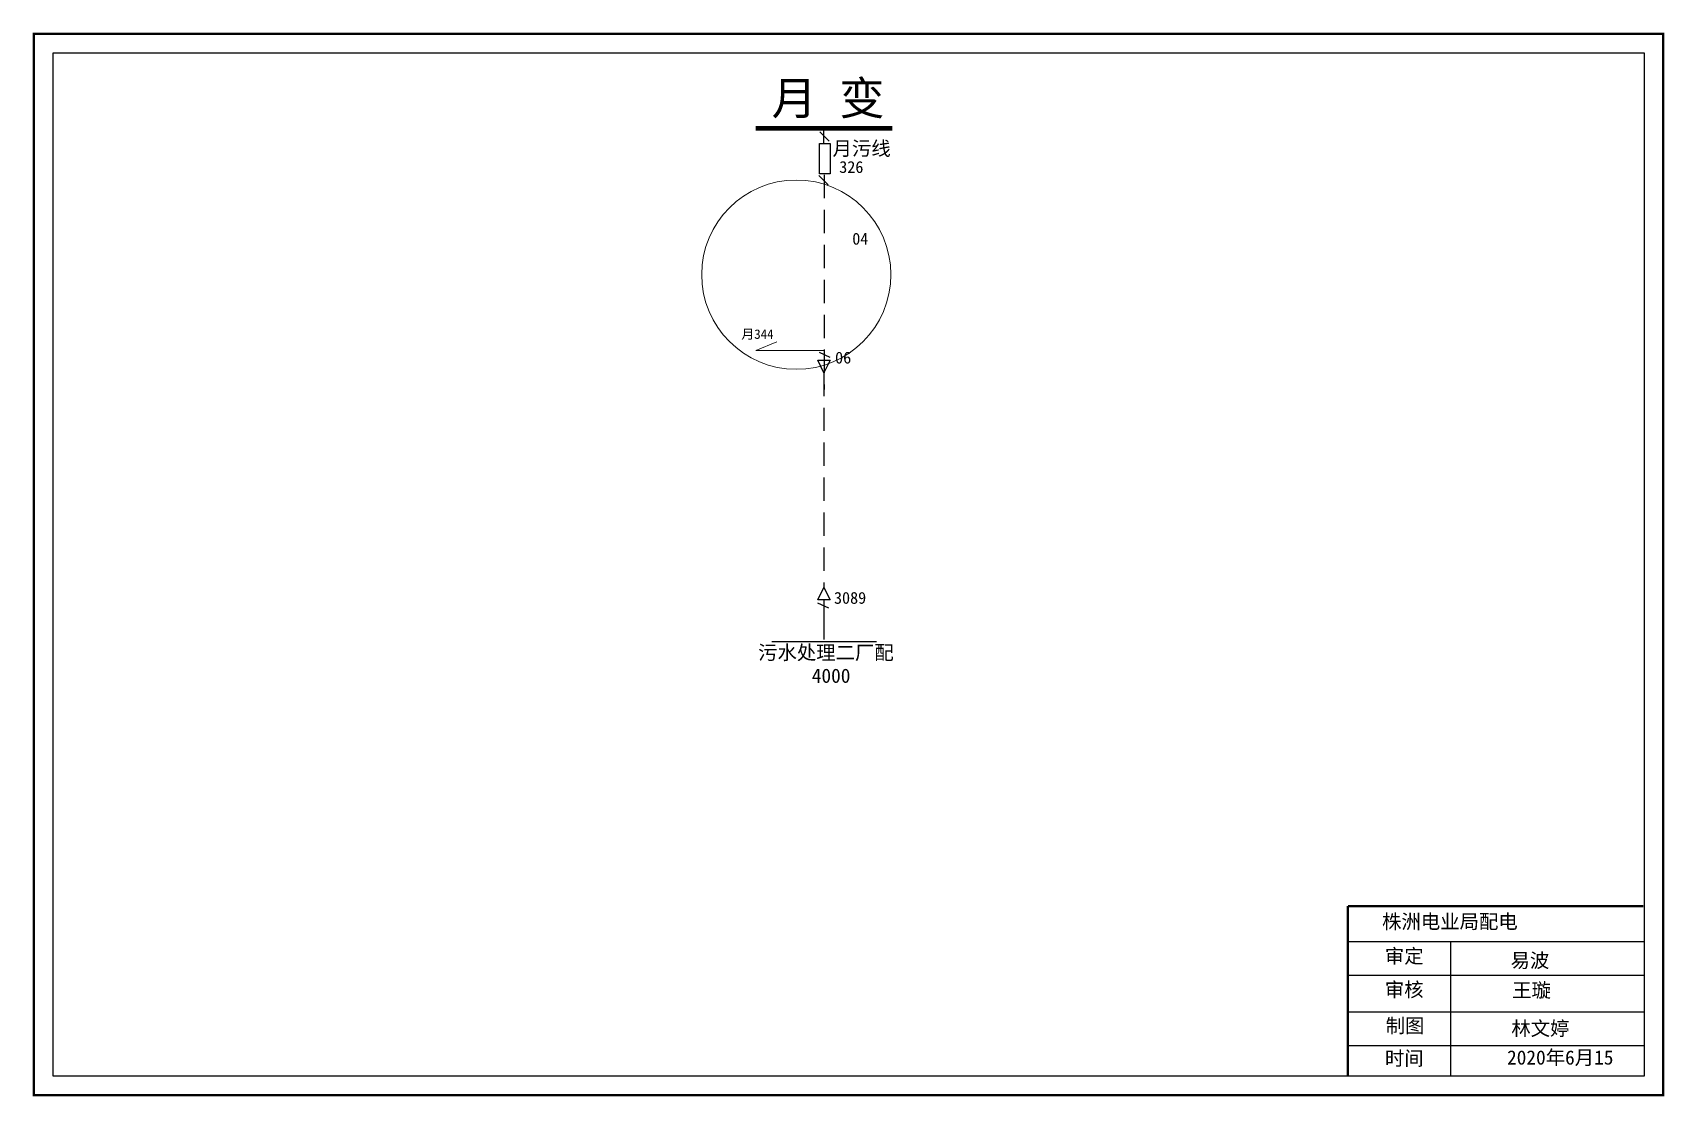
# Model space of a CAD drawing. Extents: x 0 to 344, y 0 to 224.
import ezdxf

# ---------------------------------------------------------------- set-up
doc = ezdxf.new("R2010")
doc.units = 0
doc.header["$LTSCALE"] = 0.774411
doc.linetypes.add('ACAD_ISO02W100', pattern=[15, 12, -3])
doc.linetypes.add('DASHED2', pattern=[9.525, 6.35, -3.175])
doc.layers.get('0').update_dxf_attribs({"linetype": 'CONTINUOUS'})
doc.styles.get("Standard").update_dxf_attribs({"font": '', "height": 2.5})
doc.styles.add('字体', font='', dxfattribs={"height": 2.5})
doc.styles.add('宋体_txtstyle_2.00_0_0', font='', dxfattribs={"height": 2})
doc.styles.add('宋体_txtstyle_3.00_0_0', font='', dxfattribs={"height": 3})
doc.styles.get('Standard').set_extended_font_data('SimSun')
doc.styles.get('字体').set_extended_font_data('楷体_GB2312')
doc.styles.get('宋体_txtstyle_2.00_0_0').set_extended_font_data('宋体')
doc.styles.get('宋体_txtstyle_3.00_0_0').set_extended_font_data('宋体')

msp = doc.modelspace()

# ---------------------------------------------------------------- linework, layer by layer
at = {"linetype": 'Continuous'}
for p, q in [((167.83, 201.27), (165.85, 203.24)), ((167.61, 192.03), (165.63, 194.01)), ((155.71, 95.68), (177.82, 95.68)), ((277.36, 32.37), (339.73, 32.37)), ((299.01, 32.36), (299.01, 4.03)), ((277.36, 25.26), (339.73, 25.26)), ((277.36, 17.51), (339.73, 17.51)), ((277.36, 10.41), (339.73, 10.41))]:
    msp.add_line(p, q, dxfattribs=at)
at = {"linetype": 'ACAD_ISO02W100'}
msp.add_line((166.69, 200.77), (166.69, 203.86), dxfattribs=at)
at = {"linetype": 'DASHED2'}
for p, q in [((166.8, 194.16), (166.8, 148.85)), ((166.74, 152.41), (166.74, 107.09))]:
    msp.add_line(p, q, dxfattribs=at)
at = {"color": 1, "linetype": 'Continuous', "lineweight": 0, "ltscale": 0.82493}
for p, q in [((152.32, 157.12), (156.78, 158.93)), ((166.92, 157.12), (152.32, 157.12))]:
    msp.add_line(p, q, dxfattribs=at)
for p, q in [((165.43, 155.03), (168.05, 155.03)), ((166.74, 152.41), (165.43, 155.03)), ((165.72, 156.78), (168.01, 155.7)), ((168.05, 155.03), (166.74, 152.41)), ((165.43, 104.47), (166.74, 107.09)), ((166.74, 107.09), (168.05, 104.47)), ((168.05, 104.47), (165.43, 104.47)), ((167.76, 102.73), (165.47, 103.8)), ((166.75, 96.11), (166.75, 104.34))]:
    msp.add_line(p, q)
at = {"linetype": 'Continuous', "const_width": 0.5}
msp.add_lwpolyline([(-0.07, 223.92), (343.9, 223.92), (343.9, -0.04), (-0.07, -0.04)], close=True, dxfattribs=at)
at = {"linetype": 'Continuous'}
msp.add_lwpolyline([(3.98, 219.88), (339.86, 219.88), (339.86, 4), (3.98, 4)], close=True, dxfattribs=at)
for points, const_width in [([(181.14, 204.01), (152.32, 203.99)], 1), ([(277.32, 39.87), (277.32, 4.14)], 0.5), ([(277.36, 39.87), (339.73, 39.87)], 0.5)]:
    msp.add_lwpolyline(points, dxfattribs=dict(at, const_width=const_width))
at = {"linetype": 'ACAD_ISO02W100'}
msp.add_lwpolyline([(168.02, 194.37), (165.81, 194.37), (165.81, 200.77), (168.02, 200.77)], close=True, dxfattribs=at)
at = {"color": 20, "linetype": 'Continuous', "lineweight": 0, "ltscale": 1.559538, "true_color": 0xef4810}
msp.add_circle((160.9, 173.11), 19.97, dxfattribs=at)

# ---------------------------------------------------------------- texts
for s, p in [('04', (172.71, 179.44)), ('06', (169.09, 154.35)), ('3089', (168.85, 103.65))]:
    msp.add_text(s, height=2.5).set_placement(p)
at = {"linetype": 'Continuous', "attachment_point": 1}
for s, insert, char_height, width, style in [('月 变', (155.67, 213.86), 7, 27.4955, '字体'), ('{\\fSimSun|b0|i0|c134|p2;株洲电业局配电}', (284.56, 38.1), 3, 82.0179, '字体'), ('审定', (285.15, 30.81), 3, 23.4615, '字体'), ('易波', (311.68, 29.9), 3, 23.4615, '宋体_txtstyle_3.00_0_0'), ('审核', (285.15, 23.74), 3, 23.4615, '字体'), ('王璇', (312.02, 23.61), 3, 33.0539, '宋体_txtstyle_3.00_0_0'), ('制图', (285.32, 16.12), 3, 23.4615, '字体'), ('林文婷', (311.84, 15.54), 3, 23.4615, '宋体_txtstyle_3.00_0_0'), ('时间', (285.15, 9.24), 3, 23.4615, '字体'), ('2020年6月15', (310.94, 9.41), 3, 31.1639, '宋体_txtstyle_3.00_0_0')]:
    msp.add_mtext(s, dxfattribs=dict(at, insert=insert, char_height=char_height, width=width, style=style))
at = {"color": 0, "linetype": 'Continuous', "insert": (168.55, 201.25), "char_height": 3, "width": 12.6681, "attachment_point": 1, "style": '字体'}
msp.add_mtext('月污线', dxfattribs=at)
at = {"color": 0, "linetype": 'Continuous', "insert": (169.96, 197.07), "char_height": 2.5, "width": 5.6554, "attachment_point": 1}
msp.add_mtext('326', dxfattribs=at)
at = {"color": 7, "linetype": 'Continuous', "lineweight": 0, "ltscale": 2.291474, "insert": (149.29, 161.56), "char_height": 2, "attachment_point": 1, "style": '宋体_txtstyle_2.00_0_0'}
msp.add_mtext('月344', dxfattribs=at)
at = {"color": 1, "linetype": 'Continuous', "char_height": 3, "width": 30.0357, "attachment_point": 1, "style": '字体'}
for s, insert in [('{\\C7;污水处理二厂配}', (152.83, 94.87)), ('{\\C7;4000}', (164.16, 89.97))]:
    msp.add_mtext(s, dxfattribs=dict(at, insert=insert))

doc.saveas('drawing.dxf')
